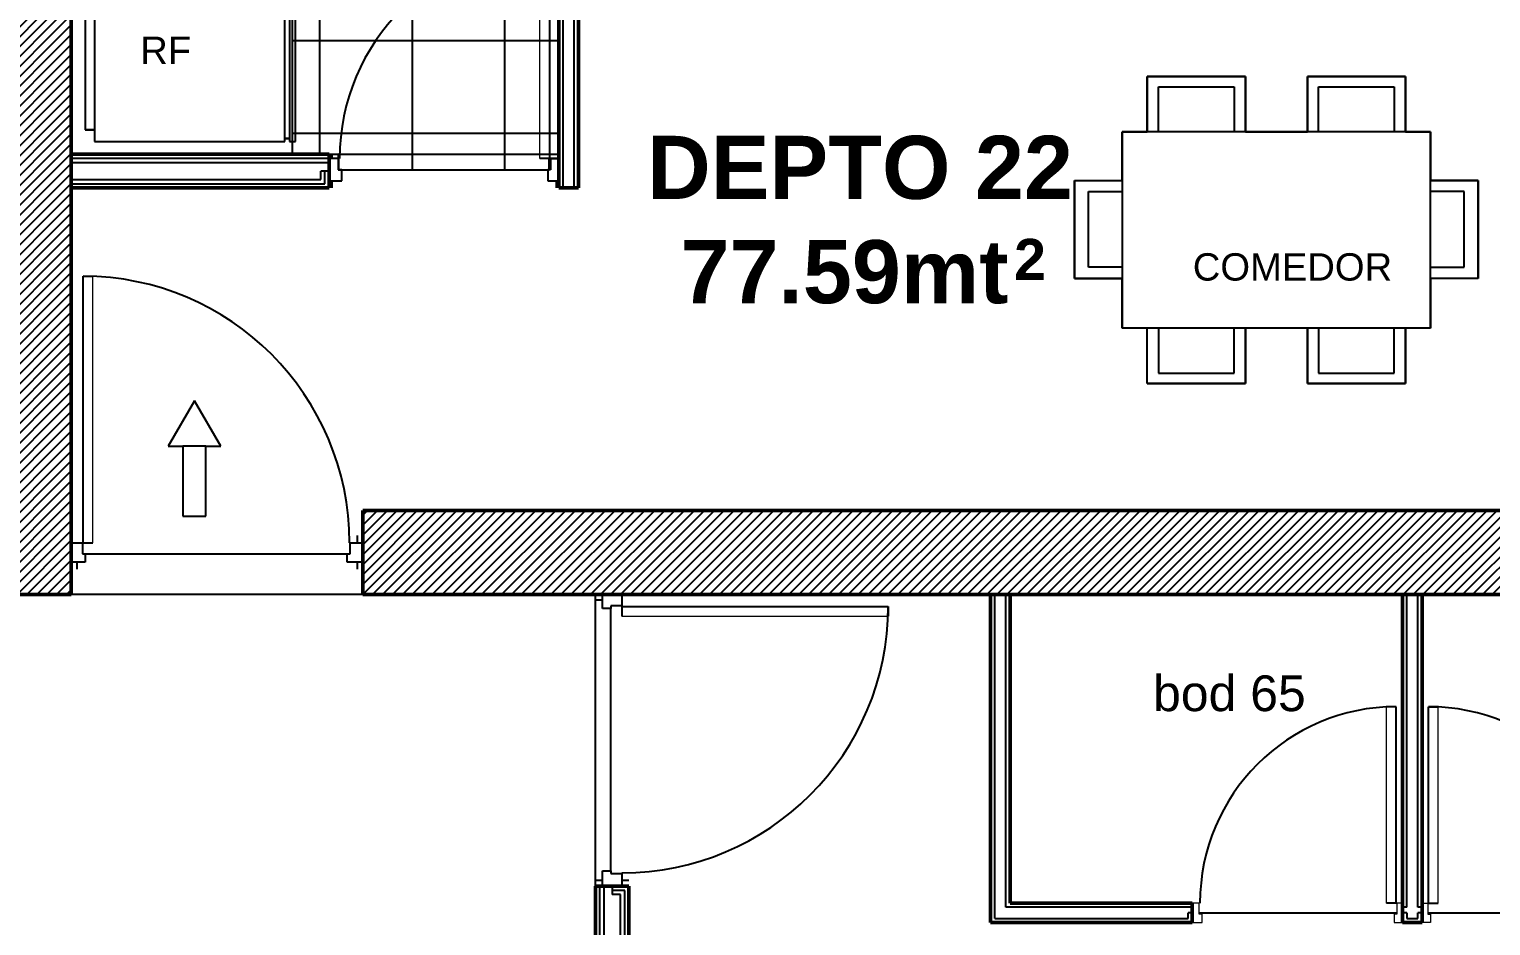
# Model space of a CAD drawing. Header units: millimetres. Extents: x -42700 to 155289, y -7931 to 68797.
# Drawn here: x 26485 to 31700, y 32429 to 35625 of the extents above; entities that cross this region are included whole.
import ezdxf

# ---------------------------------------------------------------- set-up
doc = ezdxf.new("R2010")
doc.units = ezdxf.units.MM
doc.layers.add('01 arquitectura', color=8, linetype='Continuous')
doc.styles.add('Arial_2', font='arial.ttf', dxfattribs={"height": 0.0975})
doc.styles.add('Arial_4', font='arial.ttf', dxfattribs={"height": 0.1275})
doc.styles.add('Arial_B_2', font='arialbd.ttf', dxfattribs={"height": 0.225})
doc.styles.add('Arial_B_3', font='arialbd.ttf', dxfattribs={"height": 0.146225})

msp = doc.modelspace()

# ---------------------------------------------------------------- hatches: boundary and pattern name
at = {"layer": '01 arquitectura'}
h = msp.add_hatch(dxfattribs=at)
h.set_pattern_fill('_USER', color=9, scale=24.999937, angle=45, style=0, pattern_type=0)
h.set_pattern_definition([(45, (19829.695, 33609.606), (-17.677625, 17.677625), [])])
h.paths.add_polyline_path([(19829.695, 33609.606), (19829.695, 33909.605), (26334.679, 33909.605), (26334.679, 41194.587), (26634.678, 41194.587), (26634.678, 33609.606)])
h = msp.add_hatch(dxfattribs=at)
h.set_pattern_fill('FP_18', color=9, scale=999.9975, style=0, pattern_type=2)
h.set_pattern_definition([(90, (17291.7, 24364.56), (-329.999, 0), []), (180, (17291.7, 24364.56), (0, -329.999), [])])
h.paths.add_polyline_path([(28339.628, 35124.602), (28339.628, 35164.602), (28374.674, 35164.602), (28374.674, 36279.599), (28074.675, 36279.599), (28074.675, 39139.592), (28374.674, 39139.592), (28374.674, 41089.587), (26634.678, 41089.587), (26634.678, 40989.587), (27279.677, 40989.587), (27279.677, 40389.589), (26634.678, 40389.589), (26634.678, 40107.09), (27119.677, 40107.09), (27119.677, 39572.091), (26634.678, 39572.091), (26634.678, 39489.591), (27234.677, 39489.591), (27234.677, 36120.385), (27422.963, 36120.385), (27422.963, 35179.602), (27587.298, 35179.602), (27587.298, 35124.602), (27921.037, 35124.602)])
h = msp.add_hatch(dxfattribs=at)
h.set_pattern_fill('_USER', color=9, scale=24.999937, angle=45, style=0, pattern_type=0)
h.set_pattern_definition([(45, (27674.676, 33609.606), (-17.677625, 17.677625), [])])
h.paths.add_polyline_path([(39624.646, 30019.615), (39624.646, 27869.62), (33354.661, 27869.62), (33354.661, 28034.179), (33354.661, 30754.613), (33654.661, 30754.613), (33654.661, 28169.619), (39124.647, 28169.619), (39124.647, 33609.606), (27674.676, 33609.606), (27674.676, 33909.605), (39524.646, 33909.605), (39524.646, 30019.615)])

# ---------------------------------------------------------------- linework, layer by layer
at = {"layer": '01 arquitectura', "color": 8, "lineweight": 50}
for p, q in [((26634.678, 33609.606), (26634.678, 41194.587)), ((28374.674, 39489.591), (28374.674, 35059.602)), ((28444.674, 35059.602), (28444.674, 39489.591)), ((27554.676, 35179.602), (26634.678, 35179.602)), ((27554.676, 35059.602), (27554.676, 35179.602)), ((26634.678, 35059.602), (27554.676, 35059.602)), ((28374.674, 35059.602), (28444.674, 35059.602)), ((39524.646, 33909.605), (27674.676, 33909.605)), ((27674.676, 33909.605), (27674.676, 33609.606)), ((19829.695, 33609.606), (26634.678, 33609.606)), ((27674.676, 33609.606), (39124.647, 33609.606)), ((29914.67, 33609.606), (29914.67, 32439.609)), ((29984.67, 32509.609), (29984.67, 33609.606)), ((31384.666, 33609.606), (31384.666, 32439.609)), ((31454.666, 32439.609), (31454.666, 33609.606)), ((28624.673, 32569.608), (28504.674, 32569.608)), ((28504.674, 32569.608), (28504.674, 31754.61)), ((28624.673, 31754.61), (28624.673, 32569.608)), ((30634.668, 32509.609), (29984.67, 32509.609)), ((30634.668, 32439.609), (30634.668, 32509.609)), ((29914.67, 32439.609), (30634.668, 32439.609)), ((31384.666, 32439.609), (31454.666, 32439.609))]:
    msp.add_line(p, q, dxfattribs=at)
at = {"layer": '01 arquitectura', "color": 8}
for p, q in [((28389.674, 35059.602), (28389.674, 39489.591)), ((28429.674, 35059.602), (28429.674, 39489.591)), ((26684.678, 36092.106), (26684.678, 35267.095)), ((26717.168, 36125.266), (26717.168, 35225.268)), ((27397.135, 35225.268), (27397.135, 36125.266)), ((27413.224, 36125.266), (27413.224, 35225.268)), ((27422.963, 36120.385), (27422.963, 35179.602)), ((27434.676, 35225.268), (27434.676, 36125.266)), ((28342.146, 35164.602), (28342.146, 35914.6)), ((30474.047, 35456.46), (30824.046, 35456.46)), ((30474.047, 35259.602), (30474.047, 35456.46)), ((30474.047, 35456.46), (30474.047, 35259.602)), ((30824.046, 35456.46), (30474.047, 35456.46)), ((30514.047, 35419.601), (30784.046, 35419.601)), ((30514.047, 35259.602), (30514.047, 35419.601)), ((30784.046, 35419.601), (30784.046, 35259.602)), ((30824.046, 35456.46), (30824.046, 35259.602)), ((30824.046, 35259.602), (30824.046, 35456.46)), ((31045.289, 35456.46), (31395.288, 35456.46)), ((31045.289, 35259.602), (31045.289, 35456.46)), ((31045.289, 35456.46), (31045.289, 35259.602)), ((31395.288, 35456.46), (31045.289, 35456.46)), ((31085.289, 35419.601), (31355.288, 35419.601)), ((31085.289, 35259.602), (31085.289, 35419.601)), ((31355.288, 35419.601), (31355.288, 35259.602)), ((31395.288, 35456.46), (31395.288, 35259.602)), ((31395.288, 35259.602), (31395.288, 35456.46)), ((26717.168, 35267.095), (26684.678, 35267.095)), ((26684.678, 35267.095), (26717.168, 35267.095)), ((26717.168, 35267.095), (26717.168, 35225.268)), ((30384.669, 35259.602), (30474.047, 35259.602)), ((30384.669, 35086.461), (30384.669, 35259.602)), ((30384.669, 35259.602), (30384.669, 34559.603)), ((31484.666, 35259.602), (30384.669, 35259.602)), ((30824.046, 35259.602), (31045.289, 35259.602)), ((31395.288, 35259.602), (31484.666, 35259.602)), ((31484.666, 35259.602), (31484.666, 35086.461)), ((31484.666, 34559.603), (31484.666, 35259.602)), ((26717.168, 35225.268), (27397.135, 35225.268)), ((27413.224, 35235.994), (27397.135, 35235.994)), ((27397.135, 35235.994), (27413.224, 35235.994)), ((27397.135, 35225.268), (27397.135, 35235.994)), ((27397.135, 35235.994), (27413.224, 35235.994)), ((27413.224, 35235.994), (27413.224, 35225.268)), ((27413.224, 35225.268), (27434.676, 35225.268)), ((27554.676, 35164.602), (26634.678, 35164.602)), ((27554.676, 35149.602), (26634.678, 35149.602)), ((27422.963, 35179.602), (27587.298, 35179.602)), ((27589.683, 35164.602), (27554.676, 35164.602)), ((27564.691, 35179.602), (27564.691, 35164.602)), ((27587.298, 35179.602), (27587.298, 35124.602)), ((27589.683, 35124.602), (27589.683, 35164.602)), ((28342.146, 35164.602), (28307.146, 35164.602)), ((28339.628, 35124.602), (28339.628, 35164.602)), ((28339.628, 35164.602), (28374.674, 35164.602)), ((28374.674, 35164.602), (28344.628, 35164.602)), ((28344.628, 35164.602), (28344.628, 35124.602)), ((27554.676, 35119.602), (27524.676, 35119.602)), ((27524.676, 35089.602), (27524.676, 35119.602)), ((27539.676, 35074.602), (27539.676, 35119.602)), ((27587.298, 35124.602), (28339.628, 35124.602)), ((27599.683, 35124.602), (27589.683, 35124.602)), ((27599.683, 35084.602), (27599.683, 35124.602)), ((28344.628, 35124.602), (28334.699, 35124.602)), ((28334.699, 35124.602), (28334.699, 35084.602)), ((26634.678, 35089.602), (27524.676, 35089.602)), ((26634.678, 35074.602), (27539.676, 35074.602)), ((27554.676, 35084.602), (27599.683, 35084.602)), ((27564.691, 35084.602), (27564.691, 35059.602)), ((28334.699, 35084.602), (28374.674, 35084.602)), ((28364.666, 35084.602), (28364.666, 35059.602)), ((30214.669, 35086.461), (30384.669, 35086.461)), ((30214.669, 34736.462), (30214.669, 35086.461)), ((30214.669, 35086.461), (30384.669, 35086.461)), ((30214.669, 35086.461), (30214.669, 34736.462)), ((30264.669, 35046.461), (30384.669, 35046.461)), ((30264.669, 34776.462), (30264.669, 35046.461)), ((31484.666, 35086.461), (31654.666, 35086.461)), ((31654.666, 35086.461), (31484.666, 35086.461)), ((31604.666, 35046.461), (31484.666, 35046.461)), ((31604.666, 34776.462), (31604.666, 35046.461)), ((31654.666, 35086.461), (31654.666, 34736.462)), ((31654.666, 34736.462), (31654.666, 35086.461)), ((26677.206, 34744.603), (26712.206, 34744.603)), ((26677.206, 33794.605), (26677.206, 34744.603)), ((30384.669, 34736.462), (30214.669, 34736.462)), ((30214.669, 34736.462), (30384.669, 34736.462)), ((30384.669, 34776.462), (30264.669, 34776.462)), ((30384.669, 34559.603), (30384.669, 34736.462)), ((31484.666, 34776.462), (31604.666, 34776.462)), ((31484.666, 34736.462), (31484.666, 34559.603)), ((31654.666, 34736.462), (31484.666, 34736.462)), ((31654.666, 34736.462), (31484.666, 34736.462)), ((30474.047, 34559.603), (30384.669, 34559.603)), ((31484.666, 34559.603), (30384.669, 34559.603)), ((30474.047, 34362.745), (30474.047, 34559.603)), ((30474.047, 34362.745), (30474.047, 34559.603)), ((30514.047, 34559.603), (30514.047, 34399.604)), ((30784.046, 34399.604), (30784.046, 34559.603)), ((30824.046, 34559.603), (30824.046, 34362.745)), ((31045.289, 34559.603), (30824.046, 34559.603)), ((30824.046, 34362.745), (30824.046, 34559.603)), ((31045.289, 34362.745), (31045.289, 34559.603)), ((31045.289, 34559.603), (31045.289, 34362.745)), ((31085.289, 34559.603), (31085.289, 34399.604)), ((31355.288, 34399.604), (31355.288, 34559.603)), ((31395.288, 34559.603), (31395.288, 34362.745)), ((31484.666, 34559.603), (31395.288, 34559.603)), ((31395.288, 34362.745), (31395.288, 34559.603)), ((30514.047, 34399.604), (30784.046, 34399.604)), ((31085.289, 34399.604), (31355.288, 34399.604)), ((30824.046, 34362.745), (30474.047, 34362.745)), ((30474.047, 34362.745), (30824.046, 34362.745)), ((31395.288, 34362.745), (31045.289, 34362.745)), ((31045.289, 34362.745), (31395.288, 34362.745)), ((27074.169, 34300.824), (26980.564, 34138.696)), ((27167.773, 34138.696), (27074.169, 34300.824)), ((26980.564, 34138.696), (27033.266, 34138.696)), ((27115.072, 34138.696), (27033.266, 34138.696)), ((27033.266, 34138.696), (27033.266, 33889.605)), ((27115.072, 34138.696), (27167.773, 34138.696)), ((27115.072, 33889.605), (27115.072, 34138.696)), ((27033.266, 33889.605), (27115.072, 33889.605)), ((26634.678, 33794.605), (26674.724, 33794.605)), ((26674.724, 33794.605), (26674.724, 33754.605)), ((26677.206, 33794.605), (26712.206, 33794.605)), ((27629.668, 33754.605), (27629.668, 33794.605)), ((27629.668, 33794.605), (27674.676, 33794.605)), ((27654.661, 33819.605), (27654.661, 33794.605)), ((26674.724, 33754.605), (26684.653, 33754.605)), ((26684.653, 33754.605), (26684.653, 33724.606)), ((26684.653, 33754.605), (27619.668, 33754.605)), ((27619.668, 33754.605), (27629.668, 33754.605)), ((27619.668, 33724.606), (27619.668, 33754.605)), ((26684.653, 33724.606), (26634.678, 33724.606)), ((26654.686, 33724.606), (26654.686, 33699.606)), ((27674.676, 33724.606), (27619.668, 33724.606)), ((27654.661, 33724.606), (27654.661, 33699.606)), ((27674.676, 33609.606), (26634.678, 33609.606)), ((28504.674, 32569.608), (28504.674, 33609.606)), ((28529.673, 33589.598), (28504.674, 33589.598)), ((28529.673, 33559.631), (28529.673, 33609.606)), ((28599.673, 33609.606), (28599.673, 33569.56)), ((29929.67, 32454.609), (29929.67, 33609.606)), ((29969.67, 32494.609), (29969.67, 33609.606)), ((31399.666, 32494.609), (31399.666, 33609.606)), ((31439.666, 32494.609), (31439.666, 33609.606)), ((28559.673, 33559.631), (28529.673, 33559.631)), ((28559.673, 33569.56), (28559.673, 33559.631)), ((28599.673, 33569.56), (28559.673, 33569.56)), ((28559.673, 32624.616), (28559.673, 33559.631)), ((28599.673, 33567.078), (28599.673, 33532.078)), ((28599.673, 33567.078), (29549.671, 33567.078)), ((29549.671, 33567.078), (29549.671, 33532.078)), ((31362.138, 33209.607), (31327.138, 33209.607)), ((31362.138, 32509.609), (31362.138, 33209.607)), ((31477.194, 33209.607), (31512.194, 33209.607)), ((31477.194, 32509.609), (31477.194, 33209.607)), ((28529.673, 32624.616), (28559.673, 32624.616)), ((28529.673, 32569.608), (28529.673, 32624.616)), ((28559.673, 32624.616), (28559.673, 32614.616)), ((28559.673, 32614.616), (28599.673, 32614.616)), ((28599.673, 32614.616), (28599.673, 32569.608)), ((28529.673, 32589.623), (28504.674, 32589.623)), ((28519.674, 32569.608), (28519.674, 31754.61)), ((28534.673, 32569.608), (28534.673, 31754.61)), ((28564.673, 32569.608), (28564.673, 32539.609)), ((28609.673, 32554.608), (28564.673, 32554.608)), ((28624.673, 32589.623), (28599.673, 32589.623)), ((28609.673, 31754.61), (28609.673, 32554.608)), ((28594.673, 32539.609), (28564.673, 32539.609)), ((28594.673, 31754.61), (28594.673, 32539.609)), ((30634.668, 32494.609), (29969.67, 32494.609)), ((31362.138, 32509.609), (31327.138, 32509.609)), ((31399.666, 32494.609), (31384.666, 32494.609)), ((31454.666, 32494.609), (31439.666, 32494.609)), ((31477.194, 32509.609), (31512.194, 32509.609)), ((29929.67, 32454.609), (30619.668, 32454.609)), ((30634.668, 32474.609), (30619.668, 32474.609)), ((30619.668, 32454.609), (30619.668, 32474.609)), ((30659.676, 32474.609), (31364.62, 32474.609)), ((31399.666, 32474.609), (31384.666, 32474.609)), ((31399.666, 32474.609), (31399.666, 32454.609)), ((31399.666, 32454.609), (31439.666, 32454.609)), ((31439.666, 32454.609), (31439.666, 32474.609)), ((31454.666, 32474.609), (31439.666, 32474.609)), ((31474.712, 32474.609), (32179.657, 32474.609))]:
    msp.add_line(p, q, dxfattribs=at)
at = {"layer": '01 arquitectura', "color": 8, "lineweight": 18}
for p, q in [((28307.146, 35164.602), (28307.146, 35914.6)), ((26712.206, 33794.605), (26712.206, 34744.603)), ((28599.673, 33532.078), (29549.671, 33532.078)), ((31327.138, 32509.609), (31327.138, 33209.607)), ((31512.194, 32509.609), (31512.194, 33209.607)), ((30659.676, 32509.609), (30634.668, 32509.609)), ((30659.676, 32469.609), (30659.676, 32509.609)), ((31384.666, 32509.609), (31364.62, 32509.609)), ((31364.62, 32509.609), (31364.62, 32469.609)), ((31454.666, 32509.609), (31474.712, 32509.609)), ((31474.712, 32509.609), (31474.712, 32469.609)), ((30634.668, 32439.609), (30669.676, 32439.609)), ((30669.676, 32469.609), (30659.676, 32469.609)), ((30669.676, 32439.609), (30669.676, 32469.609)), ((31364.62, 32469.609), (31354.691, 32469.609)), ((31354.691, 32469.609), (31354.691, 32439.609)), ((31354.691, 32439.609), (31384.666, 32439.609)), ((31484.641, 32439.609), (31454.666, 32439.609)), ((31474.712, 32469.609), (31484.641, 32469.609)), ((31484.641, 32469.609), (31484.641, 32439.609))]:
    msp.add_line(p, q, dxfattribs=at)
at = {"layer": '01 arquitectura', "color": 8}
msp.add_lwpolyline([(27554.676, 35179.602), (28374.674, 35179.602)], dxfattribs=at)
for centre, radius, start, end in [((28342.146, 35164.602), 749.998, 90, 180), ((26677.206, 33794.605), 949.998, 0, 90), ((28599.673, 33567.078), 949.998, 270, 0), ((31362.138, 32509.609), 699.998, 90, 180), ((31477.194, 32509.609), 699.998, 0, 90)]:
    msp.add_arc(centre, radius, start, end, dxfattribs=at)

# ---------------------------------------------------------------- texts
at = {"layer": '01 arquitectura', "color": 8, "attachment_point": 1}
for s, insert, char_height, width, style in [('RF', (26880.836, 35599.19), 97.4998, 222.46773, 'Arial_2'), ('DEPTO 22', (28689.229, 35245.438), 224.9994, 1875.94406, 'Arial_B_2'), ('77.59mt', (28808.291, 34873.368), 224.9994, 1443.03389, 'Arial_B_2'), ('\\fArial|b1|i0|c0|p34|;2', (29998.913, 34877.91), 146.22508, 144.30339, 'Arial_B_3'), ('COMEDOR', (30636.449, 34826.704), 97.4998, 859.80769, 'Arial_2'), ('bod 65', (30494.771, 33321.337), 127.4997, 691.45374, 'Arial_4')]:
    msp.add_mtext(s, dxfattribs=dict(at, insert=insert, char_height=char_height, width=width, style=style))

doc.saveas('drawing.dxf')
